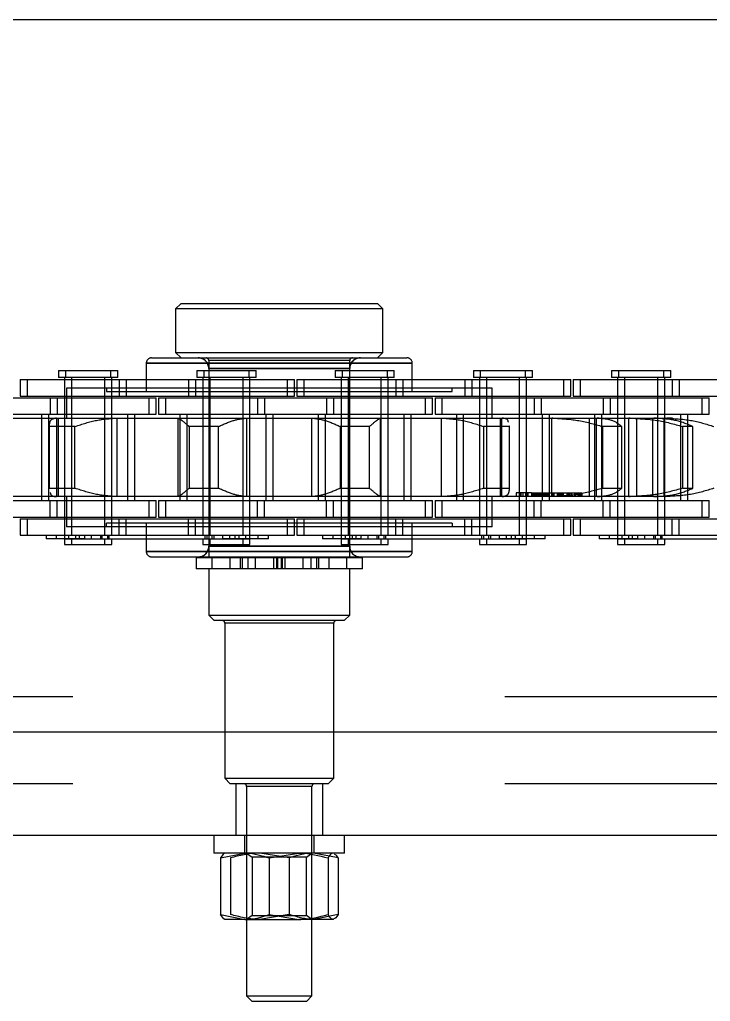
# Model space of a CAD drawing. Header units: metres. Extents: x 0 to 21025, y 0 to 14850.
# Drawn here: x 2632.6 to 2696, y 9031.4 to 9121.6 of the extents above; entities that cross this region are included whole.
import ezdxf

# ---------------------------------------------------------------- set-up
doc = ezdxf.new("R2010")
doc.units = ezdxf.units.M
doc.header["$LTSCALE"] = 25
doc.linetypes.add('HIDDEN2', pattern=[4.7625, 3.175, -1.5875])
doc.layers.add('SL4', color=4, linetype='Continuous')
doc.layers.add('ST1', color=7, linetype='HIDDEN2')

msp = doc.modelspace()

# ---------------------------------------------------------------- linework, layer by layer
at = {"layer": 'SL4'}
for p, q in [((2085.807, 9121.619), (2875.564, 9121.619)), ((2085.802, 9056.144), (2875.564, 9056.144)), ((2875.564, 9046.619), (1925.562, 9046.619)), ((2650.404, 9046.619), (2650.404, 9045.019)), ((2662.404, 9045.019), (2662.404, 9046.619)), ((2662.404, 9045.019), (2650.404, 9045.019)), ((2651.01, 9044.572), (2653.249, 9045.019)), ((2651.01, 9044.572), (2651.01, 9039.365)), ((2655.489, 9044.572), (2658.186, 9045.019)), ((2655.489, 9044.572), (2655.489, 9039.365)), ((2660.883, 9044.572), (2660.883, 9039.365)), ((2661.799, 9044.572), (2661.011, 9044.729)), ((2661.468, 9044.982), (2661.404, 9045.019)), ((2661.799, 9044.572), (2661.799, 9039.365)), ((2651.01, 9039.365), (2653.249, 9038.919)), ((2651.34, 9038.956), (2651.404, 9038.919)), ((2653.249, 9038.919), (2651.406, 9038.919)), ((2653.249, 9038.919), (2658.186, 9038.919)), ((2653.404, 9038.919), (2653.404, 9031.884)), ((2655.489, 9039.365), (2658.186, 9038.919)), ((2661.341, 9038.919), (2658.186, 9038.919)), ((2659.404, 9031.884), (2659.404, 9038.919)), ((2653.404, 9031.884), (2653.904, 9031.384)), ((2653.404, 9031.884), (2659.404, 9031.884)), ((2658.904, 9031.384), (2659.404, 9031.884)), ((2658.904, 9031.384), (2653.904, 9031.384))]:
    msp.add_line(p, q, dxfattribs=at)
for points, knots in [([(2651.467, 9045.019), (2651.426, 9045.012), (2651.271, 9044.987), (2651.12, 9044.747), (2651.01, 9044.572)], [0, 0, 0, 0, 0.268634, 1, 1, 1, 1]), ([(2653.249, 9045.019), (2653.302, 9045.018), (2654.059, 9045.012), (2654.8, 9044.784), (2655.489, 9044.572)], [0, 0, 0, 0, 0.070201, 1, 1, 1, 1]), ([(2658.186, 9045.019), (2658.25, 9045.018), (2659.161, 9045.012), (2660.053, 9044.784), (2660.883, 9044.572)], [0, 0, 0, 0, 0.070201, 1, 1, 1, 1]), ([(2661.341, 9045.019), (2661.299, 9045.012), (2661.144, 9044.987), (2660.994, 9044.747), (2660.883, 9044.572)], [0, 0, 0, 0, 0.268634, 1, 1, 1, 1]), ([(2661.799, 9044.572), (2661.76, 9044.641), (2661.652, 9044.836), (2661.54, 9044.889), (2661.467, 9044.924)], [0, 0, 0, 0, 0.3547323, 1, 1, 1, 1]), ([(2651.467, 9038.919), (2651.426, 9038.925), (2651.271, 9038.95), (2651.12, 9039.19), (2651.01, 9039.365)], [0, 0, 0, 0, 0.268634, 1, 1, 1, 1]), ([(2653.249, 9038.919), (2653.302, 9038.919), (2654.059, 9038.925), (2654.8, 9039.153), (2655.489, 9039.365)], [0, 0, 0, 0, 0.070201, 1, 1, 1, 1]), ([(2658.186, 9038.919), (2658.25, 9038.919), (2659.161, 9038.925), (2660.053, 9039.153), (2660.883, 9039.365)], [0, 0, 0, 0, 0.070201, 1, 1, 1, 1]), ([(2661.341, 9038.919), (2661.299, 9038.925), (2661.144, 9038.95), (2660.994, 9039.19), (2660.883, 9039.365)], [0, 0, 0, 0, 0.268634, 1, 1, 1, 1]), ([(2661.799, 9039.365), (2661.76, 9039.298), (2661.611, 9039.036), (2661.456, 9038.969), (2661.341, 9038.919)], [0, 0, 0, 0, 0.257551, 1, 1, 1, 1])]:
    msp.add_open_spline(points, degree=3, knots=knots, dxfattribs=at)
at = {"layer": 'ST1'}
for p, q in [((2647.379, 9095.529), (2646.879, 9095.029)), ((2665.929, 9095.029), (2646.879, 9095.029)), ((2646.879, 9095.029), (2646.879, 9091.029)), ((2647.379, 9095.529), (2665.429, 9095.529)), ((2665.929, 9095.029), (2665.429, 9095.529)), ((2665.929, 9091.029), (2665.929, 9095.029)), ((2644.678, 9090.529), (2668.131, 9090.529)), ((2646.879, 9091.029), (2665.929, 9091.029)), ((2646.879, 9091.029), (2647.379, 9090.529)), ((2662.879, 9090.279), (2649.929, 9090.279)), ((2649.929, 9090.279), (2649.929, 9072.239)), ((2662.879, 9072.239), (2662.879, 9090.279)), ((2665.429, 9090.529), (2665.929, 9091.029)), ((2636.132, 9089.384), (2640.929, 9089.384)), ((2636.132, 9089.384), (2636.132, 9088.725)), ((2636.771, 9089.384), (2636.771, 9088.725)), ((2640.929, 9089.384), (2641.568, 9089.384)), ((2640.929, 9088.725), (2640.929, 9089.384)), ((2641.568, 9088.725), (2641.568, 9089.384)), ((2644.189, 9090.04), (2668.619, 9090.04)), ((2644.189, 9090.04), (2644.189, 9087.44)), ((2668.619, 9090.04), (2644.189, 9090.04)), ((2648.832, 9089.384), (2653.629, 9089.384)), ((2648.832, 9089.384), (2648.832, 9088.725)), ((2649.471, 9089.384), (2649.471, 9088.725)), ((2649.929, 9089.551), (2649.929, 9073.216)), ((2662.855, 9089.551), (2649.954, 9089.551)), ((2649.954, 9073.216), (2649.954, 9089.551)), ((2649.954, 9089.551), (2662.855, 9089.551)), ((2653.629, 9089.384), (2654.268, 9089.384)), ((2653.629, 9088.725), (2653.629, 9089.384)), ((2654.268, 9088.725), (2654.268, 9089.384)), ((2661.532, 9089.384), (2666.329, 9089.384)), ((2661.532, 9089.384), (2661.532, 9088.725)), ((2662.171, 9089.384), (2662.171, 9088.725)), ((2662.855, 9089.551), (2662.855, 9073.216)), ((2662.879, 9073.216), (2662.879, 9089.551)), ((2666.329, 9089.384), (2666.968, 9089.384)), ((2666.329, 9088.725), (2666.329, 9089.384)), ((2666.968, 9088.725), (2666.968, 9089.384)), ((2668.619, 9087.44), (2668.619, 9090.04)), ((2674.232, 9089.384), (2679.029, 9089.384)), ((2674.232, 9089.384), (2674.232, 9088.725)), ((2674.871, 9089.384), (2674.871, 9088.725)), ((2679.029, 9089.384), (2679.668, 9089.384)), ((2679.029, 9088.725), (2679.029, 9089.384)), ((2679.668, 9088.725), (2679.668, 9089.384)), ((2686.932, 9089.384), (2691.729, 9089.384)), ((2686.932, 9089.384), (2686.932, 9088.725)), ((2687.571, 9089.384), (2687.571, 9088.725)), ((2691.729, 9089.384), (2692.368, 9089.384)), ((2691.729, 9088.725), (2691.729, 9089.384)), ((2692.368, 9088.725), (2692.368, 9089.384)), ((2632.61, 9088.541), (2641.705, 9088.541)), ((2632.61, 9088.541), (2632.61, 9087.021)), ((2633.249, 9088.541), (2633.249, 9087.021)), ((2640.929, 9088.725), (2636.132, 9088.725)), ((2636.685, 9088.725), (2636.685, 9074.227)), ((2636.685, 9088.541), (2636.685, 9087.021)), ((2637.324, 9088.725), (2637.324, 9074.227)), ((2637.324, 9088.541), (2637.324, 9087.021)), ((2640.375, 9074.227), (2640.375, 9088.725)), ((2640.375, 9087.021), (2640.375, 9088.541)), ((2641.568, 9088.725), (2640.929, 9088.725)), ((2641.014, 9074.227), (2641.014, 9088.725)), ((2641.014, 9087.021), (2641.014, 9088.541)), ((2641.705, 9088.541), (2641.705, 9087.021)), ((2641.705, 9088.541), (2648.055, 9088.541)), ((2642.344, 9088.541), (2642.344, 9087.021)), ((2648.055, 9088.541), (2648.055, 9087.021)), ((2648.055, 9088.541), (2657.15, 9088.541)), ((2648.694, 9088.541), (2648.694, 9087.021)), ((2653.629, 9088.725), (2648.832, 9088.725)), ((2649.385, 9088.725), (2649.385, 9074.227)), ((2649.385, 9088.541), (2649.385, 9087.021)), ((2650.024, 9088.725), (2650.024, 9074.227)), ((2650.024, 9088.541), (2650.024, 9087.021)), ((2653.075, 9074.227), (2653.075, 9088.725)), ((2653.075, 9087.021), (2653.075, 9088.541)), ((2654.268, 9088.725), (2653.629, 9088.725)), ((2653.714, 9074.227), (2653.714, 9088.725)), ((2653.714, 9087.021), (2653.714, 9088.541)), ((2657.15, 9088.541), (2657.789, 9088.541)), ((2657.15, 9087.021), (2657.15, 9088.541)), ((2657.789, 9087.021), (2657.789, 9088.541)), ((2658.01, 9088.541), (2667.105, 9088.541)), ((2658.01, 9088.541), (2658.01, 9087.021)), ((2658.649, 9088.541), (2658.649, 9087.021)), ((2666.329, 9088.725), (2661.532, 9088.725)), ((2662.085, 9088.725), (2662.085, 9074.227)), ((2662.085, 9088.541), (2662.085, 9087.021)), ((2662.724, 9088.725), (2662.724, 9074.227)), ((2662.724, 9088.541), (2662.724, 9087.021)), ((2665.775, 9074.227), (2665.775, 9088.725)), ((2665.775, 9087.021), (2665.775, 9088.541)), ((2666.968, 9088.725), (2666.329, 9088.725)), ((2666.414, 9074.227), (2666.414, 9088.725)), ((2666.414, 9087.021), (2666.414, 9088.541)), ((2667.105, 9088.541), (2667.105, 9087.021)), ((2667.105, 9088.541), (2673.455, 9088.541)), ((2667.744, 9088.541), (2667.744, 9087.021)), ((2673.455, 9088.541), (2673.455, 9087.021)), ((2673.455, 9088.541), (2682.55, 9088.541)), ((2674.094, 9088.541), (2674.094, 9087.021)), ((2679.029, 9088.725), (2674.232, 9088.725)), ((2674.785, 9088.725), (2674.785, 9074.227)), ((2674.785, 9088.541), (2674.785, 9087.021)), ((2675.424, 9088.725), (2675.424, 9074.227)), ((2675.424, 9088.541), (2675.424, 9087.021)), ((2678.475, 9074.227), (2678.475, 9088.725)), ((2678.475, 9087.021), (2678.475, 9088.541)), ((2679.668, 9088.725), (2679.029, 9088.725)), ((2679.114, 9074.227), (2679.114, 9088.725)), ((2679.114, 9087.021), (2679.114, 9088.541)), ((2682.55, 9088.541), (2683.189, 9088.541)), ((2682.55, 9087.021), (2682.55, 9088.541)), ((2683.189, 9087.021), (2683.189, 9088.541)), ((2683.41, 9088.541), (2692.505, 9088.541)), ((2683.41, 9088.541), (2683.41, 9087.021)), ((2684.049, 9088.541), (2684.049, 9087.021)), ((2691.729, 9088.725), (2686.932, 9088.725)), ((2687.485, 9088.725), (2687.485, 9074.227)), ((2687.485, 9088.541), (2687.485, 9087.021)), ((2688.124, 9088.725), (2688.124, 9074.227)), ((2688.124, 9088.541), (2688.124, 9087.021)), ((2691.175, 9074.227), (2691.175, 9088.725)), ((2691.175, 9087.021), (2691.175, 9088.541)), ((2692.368, 9088.725), (2691.729, 9088.725)), ((2691.814, 9074.227), (2691.814, 9088.725)), ((2691.814, 9087.021), (2691.814, 9088.541)), ((2692.505, 9088.541), (2692.505, 9087.021)), ((2692.505, 9088.541), (2698.855, 9088.541)), ((2693.144, 9088.541), (2693.144, 9087.021)), ((2675.948, 9087.759), (2636.86, 9087.759)), ((2636.86, 9087.759), (2636.86, 9084.989)), ((2640.525, 9087.759), (2640.525, 9087.44)), ((2672.284, 9087.44), (2672.284, 9087.759)), ((2675.948, 9084.989), (2675.948, 9087.759)), ((2629.005, 9086.869), (2635.355, 9086.869)), ((2632.61, 9087.021), (2641.705, 9087.021)), ((2635.355, 9086.869), (2635.355, 9085.349)), ((2635.355, 9086.869), (2644.45, 9086.869)), ((2635.994, 9086.869), (2635.994, 9085.349)), ((2636.685, 9086.869), (2636.685, 9085.349)), ((2637.324, 9086.869), (2637.324, 9085.349)), ((2640.375, 9085.349), (2640.375, 9086.869)), ((2640.525, 9087.44), (2672.284, 9087.44)), ((2641.014, 9085.349), (2641.014, 9086.869)), ((2641.705, 9087.021), (2648.055, 9087.021)), ((2644.45, 9086.869), (2645.089, 9086.869)), ((2644.45, 9085.349), (2644.45, 9086.869)), ((2645.089, 9085.349), (2645.089, 9086.869)), ((2645.31, 9086.869), (2654.405, 9086.869)), ((2645.31, 9086.869), (2645.31, 9085.349)), ((2645.949, 9086.869), (2645.949, 9085.349)), ((2648.055, 9087.021), (2657.15, 9087.021)), ((2649.385, 9086.869), (2649.385, 9085.349)), ((2650.024, 9086.869), (2650.024, 9085.349)), ((2653.075, 9085.349), (2653.075, 9086.869)), ((2653.714, 9085.349), (2653.714, 9086.869)), ((2654.405, 9086.869), (2654.405, 9085.349)), ((2654.405, 9086.869), (2660.755, 9086.869)), ((2655.044, 9086.869), (2655.044, 9085.349)), ((2657.15, 9087.021), (2657.789, 9087.021)), ((2658.01, 9087.021), (2667.105, 9087.021)), ((2660.755, 9086.869), (2660.755, 9085.349)), ((2660.755, 9086.869), (2669.85, 9086.869)), ((2661.394, 9086.869), (2661.394, 9085.349)), ((2662.085, 9086.869), (2662.085, 9085.349)), ((2662.724, 9086.869), (2662.724, 9085.349)), ((2665.775, 9085.349), (2665.775, 9086.869)), ((2666.414, 9085.349), (2666.414, 9086.869)), ((2667.105, 9087.021), (2673.455, 9087.021)), ((2669.85, 9086.869), (2670.489, 9086.869)), ((2669.85, 9085.349), (2669.85, 9086.869)), ((2670.489, 9085.349), (2670.489, 9086.869)), ((2670.71, 9086.869), (2679.805, 9086.869)), ((2670.71, 9086.869), (2670.71, 9085.349)), ((2671.349, 9086.869), (2671.349, 9085.349)), ((2673.455, 9087.021), (2682.55, 9087.021)), ((2674.785, 9086.869), (2674.785, 9085.349)), ((2675.424, 9086.869), (2675.424, 9085.349)), ((2678.475, 9085.349), (2678.475, 9086.869)), ((2679.114, 9085.349), (2679.114, 9086.869)), ((2679.805, 9086.869), (2679.805, 9085.349)), ((2679.805, 9086.869), (2686.155, 9086.869)), ((2680.444, 9086.869), (2680.444, 9085.349)), ((2682.55, 9087.021), (2683.189, 9087.021)), ((2683.41, 9087.021), (2692.505, 9087.021)), ((2686.155, 9086.869), (2686.155, 9085.349)), ((2686.155, 9086.869), (2695.25, 9086.869)), ((2686.794, 9086.869), (2686.794, 9085.349)), ((2687.485, 9086.869), (2687.485, 9085.349)), ((2688.124, 9086.869), (2688.124, 9085.349)), ((2691.175, 9085.349), (2691.175, 9086.869)), ((2691.814, 9085.349), (2691.814, 9086.869)), ((2692.505, 9087.021), (2698.855, 9087.021)), ((2695.25, 9086.869), (2695.889, 9086.869)), ((2695.25, 9085.349), (2695.25, 9086.869)), ((2695.889, 9085.349), (2695.889, 9086.869)), ((2629.005, 9085.349), (2635.355, 9085.349)), ((2631.385, 9084.989), (2635.93, 9084.989)), ((2634.57, 9085.349), (2634.57, 9077.419)), ((2635.209, 9085.349), (2635.209, 9077.419)), ((2635.355, 9085.349), (2644.45, 9085.349)), ((2635.93, 9084.989), (2641.412, 9084.989)), ((2635.968, 9077.779), (2635.968, 9084.989)), ((2636.118, 9077.779), (2636.118, 9084.989)), ((2636.685, 9085.349), (2636.685, 9077.419)), ((2637.324, 9085.349), (2637.324, 9077.419)), ((2640.375, 9077.419), (2640.375, 9085.349)), ((2641.014, 9077.419), (2641.014, 9085.349)), ((2641.412, 9084.989), (2641.5, 9084.989)), ((2641.5, 9077.779), (2641.5, 9084.989)), ((2641.5, 9084.989), (2647.122, 9084.989)), ((2642.49, 9077.419), (2642.49, 9085.349)), ((2643.129, 9077.419), (2643.129, 9085.349)), ((2644.45, 9085.349), (2645.089, 9085.349)), ((2645.31, 9085.349), (2654.405, 9085.349)), ((2647.122, 9077.779), (2647.122, 9084.989)), ((2647.122, 9084.989), (2647.129, 9084.989)), ((2647.129, 9084.989), (2653.362, 9084.989)), ((2647.27, 9085.349), (2647.27, 9077.419)), ((2647.909, 9085.349), (2647.909, 9077.419)), ((2649.385, 9085.349), (2649.385, 9077.419)), ((2650.024, 9085.349), (2650.024, 9077.419)), ((2653.075, 9077.419), (2653.075, 9085.349)), ((2653.362, 9084.989), (2653.412, 9084.989)), ((2653.412, 9077.779), (2653.412, 9084.989)), ((2653.412, 9084.989), (2659.396, 9084.989)), ((2653.714, 9077.419), (2653.714, 9085.349)), ((2654.405, 9085.349), (2660.755, 9085.349)), ((2655.19, 9077.419), (2655.19, 9085.349)), ((2655.829, 9077.419), (2655.829, 9085.349)), ((2659.396, 9077.779), (2659.396, 9084.989)), ((2659.396, 9084.989), (2659.446, 9084.989)), ((2659.446, 9084.989), (2665.68, 9084.989)), ((2659.97, 9085.349), (2659.97, 9077.419)), ((2660.609, 9085.349), (2660.609, 9077.419)), ((2660.755, 9085.349), (2669.85, 9085.349)), ((2662.085, 9085.349), (2662.085, 9077.419)), ((2662.724, 9085.349), (2662.724, 9077.419)), ((2665.68, 9084.989), (2665.686, 9084.989)), ((2665.686, 9077.779), (2665.686, 9084.989)), ((2665.686, 9084.989), (2671.309, 9084.989)), ((2665.775, 9077.419), (2665.775, 9085.349)), ((2666.414, 9077.419), (2666.414, 9085.349)), ((2667.89, 9077.419), (2667.89, 9085.349)), ((2668.529, 9077.419), (2668.529, 9085.349)), ((2669.85, 9085.349), (2670.489, 9085.349)), ((2670.71, 9085.349), (2679.805, 9085.349)), ((2671.309, 9077.779), (2671.309, 9084.989)), ((2671.309, 9084.989), (2671.397, 9084.989)), ((2671.397, 9084.989), (2676.878, 9084.989)), ((2672.67, 9085.349), (2672.67, 9077.419)), ((2673.309, 9085.349), (2673.309, 9077.419)), ((2674.785, 9085.349), (2674.785, 9077.419)), ((2675.424, 9085.349), (2675.424, 9077.419)), ((2676.69, 9084.989), (2676.69, 9077.779)), ((2676.84, 9077.779), (2676.84, 9084.989)), ((2676.878, 9084.989), (2681.424, 9084.989)), ((2678.475, 9077.419), (2678.475, 9085.349)), ((2679.114, 9077.419), (2679.114, 9085.349)), ((2679.805, 9085.349), (2686.155, 9085.349)), ((2680.59, 9077.419), (2680.59, 9085.349)), ((2681.229, 9077.419), (2681.229, 9085.349)), ((2681.424, 9077.779), (2681.424, 9084.989)), ((2681.424, 9084.989), (2681.539, 9084.989)), ((2681.539, 9084.989), (2681.424, 9084.989)), ((2681.539, 9084.989), (2685.607, 9084.989)), ((2684.86, 9084.989), (2684.86, 9077.779)), ((2685.37, 9085.349), (2685.37, 9077.419)), ((2685.529, 9077.779), (2685.529, 9084.989)), ((2685.607, 9084.989), (2688.521, 9084.989)), ((2686.009, 9085.349), (2686.009, 9077.419)), ((2686.155, 9085.349), (2695.25, 9085.349)), ((2687.485, 9085.349), (2687.485, 9077.419)), ((2688.124, 9085.349), (2688.124, 9077.419)), ((2688.521, 9077.779), (2688.521, 9084.989)), ((2688.521, 9084.989), (2688.649, 9084.989)), ((2688.649, 9084.989), (2688.521, 9084.989)), ((2688.649, 9084.989), (2690.814, 9084.989)), ((2689.207, 9084.989), (2689.207, 9077.779)), ((2690.705, 9077.779), (2690.705, 9084.989)), ((2690.814, 9084.989), (2691.744, 9084.989)), ((2691.175, 9077.419), (2691.175, 9085.349)), ((2691.744, 9077.779), (2691.744, 9084.989)), ((2691.744, 9084.989), (2691.871, 9084.989)), ((2691.871, 9084.989), (2691.744, 9084.989)), ((2691.814, 9077.419), (2691.814, 9085.349)), ((2691.871, 9084.989), (2692.012, 9084.989)), ((2692.508, 9084.979), (2692.012, 9084.989)), ((2693.29, 9077.419), (2693.29, 9085.349)), ((2693.929, 9077.419), (2693.929, 9085.349)), ((2695.25, 9085.349), (2695.889, 9085.349)), ((2635.256, 9084.284), (2635.256, 9078.483)), ((2637.634, 9084.227), (2635.258, 9084.227)), ((2635.258, 9084.227), (2635.258, 9078.541)), ((2637.634, 9078.541), (2637.634, 9084.227)), ((2650.823, 9084.227), (2648.122, 9084.227)), ((2648.122, 9084.227), (2648.122, 9078.541)), ((2650.823, 9078.541), (2650.823, 9084.227)), ((2661.985, 9084.227), (2661.985, 9078.541)), ((2664.686, 9084.227), (2661.985, 9084.227)), ((2664.686, 9078.541), (2664.686, 9084.227)), ((2675.175, 9084.227), (2675.175, 9078.541)), ((2677.55, 9084.227), (2675.175, 9084.227)), ((2677.55, 9084.227), (2677.535, 9084.284)), ((2677.55, 9078.541), (2677.55, 9084.227)), ((2677.552, 9078.483), (2677.552, 9084.284)), ((2686.1, 9084.227), (2686.1, 9078.541)), ((2687.864, 9084.227), (2686.1, 9084.227)), ((2687.864, 9078.541), (2687.864, 9084.227)), ((2693.444, 9084.227), (2693.444, 9078.541)), ((2694.382, 9084.227), (2693.444, 9084.227)), ((2694.382, 9078.541), (2694.382, 9084.227)), ((2635.93, 9077.779), (2631.385, 9077.779)), ((2635.258, 9078.541), (2637.634, 9078.541)), ((2635.258, 9078.541), (2635.273, 9078.483)), ((2641.412, 9077.779), (2635.93, 9077.779)), ((2636.86, 9077.779), (2636.86, 9075.009)), ((2641.5, 9077.779), (2641.412, 9077.779)), ((2647.122, 9077.779), (2641.5, 9077.779)), ((2647.129, 9077.779), (2647.122, 9077.779)), ((2653.362, 9077.779), (2647.129, 9077.779)), ((2648.122, 9078.541), (2650.823, 9078.541)), ((2653.412, 9077.779), (2653.362, 9077.779)), ((2659.396, 9077.779), (2653.412, 9077.779)), ((2659.446, 9077.779), (2659.396, 9077.779)), ((2665.68, 9077.779), (2659.446, 9077.779)), ((2661.985, 9078.541), (2664.686, 9078.541)), ((2665.686, 9077.779), (2665.68, 9077.779)), ((2671.309, 9077.779), (2665.686, 9077.779)), ((2671.397, 9077.779), (2671.309, 9077.779)), ((2676.878, 9077.779), (2671.397, 9077.779)), ((2675.175, 9078.541), (2677.55, 9078.541)), ((2675.948, 9075.009), (2675.948, 9077.779)), ((2681.424, 9077.779), (2676.878, 9077.779)), ((2679.005, 9078.113), (2678.165, 9078.113)), ((2678.165, 9078.113), (2678.165, 9077.779)), ((2678.5, 9078.113), (2678.5, 9077.779)), ((2678.603, 9078.113), (2678.603, 9077.779)), ((2678.773, 9078.113), (2678.773, 9077.779)), ((2679.157, 9078.113), (2679.005, 9078.113)), ((2679.005, 9078.113), (2679.005, 9077.779)), ((2679.108, 9078.113), (2679.108, 9077.779)), ((2679.572, 9078.113), (2679.157, 9078.113)), ((2679.157, 9078.113), (2679.157, 9077.779)), ((2679.249, 9078.113), (2679.249, 9077.779)), ((2679.572, 9078.113), (2682.001, 9078.113)), ((2679.572, 9078.113), (2679.572, 9077.779)), ((2679.631, 9078.113), (2679.631, 9077.779)), ((2679.632, 9078.113), (2679.632, 9077.779)), ((2679.682, 9078.113), (2679.682, 9077.779)), ((2679.695, 9078.113), (2679.695, 9077.779)), ((2679.696, 9078.113), (2679.696, 9077.779)), ((2679.754, 9078.113), (2679.754, 9077.779)), ((2679.83, 9078.113), (2679.83, 9077.779)), ((2679.839, 9078.113), (2679.839, 9077.779)), ((2679.869, 9078.113), (2679.869, 9077.779)), ((2679.944, 9078.113), (2679.944, 9077.779)), ((2679.946, 9078.113), (2679.946, 9077.779)), ((2679.954, 9078.113), (2679.954, 9077.779)), ((2679.967, 9078.113), (2679.967, 9077.779)), ((2680.06, 9078.113), (2680.06, 9077.779)), ((2680.08, 9078.113), (2680.08, 9077.779)), ((2680.088, 9078.113), (2680.088, 9077.779)), ((2680.157, 9078.113), (2680.157, 9077.779)), ((2680.25, 9078.113), (2680.25, 9077.779)), ((2680.334, 9078.113), (2680.334, 9077.779)), ((2680.413, 9078.113), (2680.413, 9077.779)), ((2680.462, 9078.113), (2680.462, 9077.779)), ((2680.565, 9078.113), (2680.565, 9077.779)), ((2680.598, 9078.113), (2680.598, 9077.779)), ((2680.6, 9078.113), (2680.6, 9077.779)), ((2680.633, 9078.113), (2680.633, 9077.779)), ((2680.672, 9078.113), (2680.672, 9077.779)), ((2680.707, 9078.113), (2680.707, 9077.779)), ((2680.71, 9078.113), (2680.71, 9077.779)), ((2680.735, 9078.113), (2680.735, 9077.779)), ((2680.739, 9078.113), (2680.739, 9077.779)), ((2680.827, 9078.113), (2680.827, 9077.779)), ((2680.841, 9078.113), (2680.841, 9077.779)), ((2680.857, 9078.113), (2680.857, 9077.779)), ((2680.876, 9078.113), (2680.876, 9077.779)), ((2680.884, 9078.113), (2680.884, 9077.779)), ((2681.018, 9078.113), (2681.018, 9077.779)), ((2681.177, 9077.779), (2681.177, 9078.113)), ((2681.539, 9077.779), (2681.424, 9077.779)), ((2681.512, 9077.779), (2681.512, 9078.113)), ((2685.607, 9077.779), (2681.539, 9077.779)), ((2681.56, 9078.113), (2681.56, 9077.779)), ((2681.622, 9078.113), (2681.622, 9077.779)), ((2681.921, 9078.113), (2681.921, 9077.779)), ((2681.962, 9078.113), (2681.962, 9077.779)), ((2681.983, 9078.113), (2681.983, 9077.779)), ((2682.001, 9078.113), (2682.392, 9078.113)), ((2682.001, 9078.113), (2682.001, 9077.779)), ((2682.111, 9078.113), (2682.111, 9077.779)), ((2682.157, 9078.113), (2682.157, 9077.779)), ((2682.237, 9078.113), (2682.237, 9077.779)), ((2682.291, 9078.113), (2682.291, 9077.779)), ((2682.346, 9078.113), (2682.346, 9077.779)), ((2682.363, 9078.113), (2682.363, 9077.779)), ((2682.384, 9078.113), (2682.384, 9077.779)), ((2682.392, 9078.113), (2683.239, 9078.113)), ((2682.392, 9078.113), (2682.392, 9077.779)), ((2682.464, 9078.113), (2682.464, 9077.779)), ((2682.487, 9078.113), (2682.487, 9077.779)), ((2682.822, 9078.113), (2682.822, 9077.779)), ((2682.849, 9078.113), (2682.849, 9077.779)), ((2682.895, 9078.113), (2682.895, 9077.779)), ((2682.933, 9078.113), (2682.933, 9077.779)), ((2682.981, 9078.113), (2682.981, 9077.779)), ((2683.102, 9078.113), (2683.102, 9077.779)), ((2683.239, 9078.113), (2683.239, 9077.779)), ((2683.239, 9078.113), (2683.521, 9078.113)), ((2683.521, 9078.113), (2683.521, 9077.779)), ((2683.521, 9078.113), (2683.605, 9078.113)), ((2683.605, 9078.113), (2683.605, 9077.779)), ((2683.605, 9078.113), (2683.93, 9078.113)), ((2683.84, 9078.113), (2683.84, 9077.779)), ((2683.93, 9078.113), (2683.966, 9078.113)), ((2683.93, 9078.113), (2683.93, 9077.779)), ((2683.966, 9078.113), (2683.966, 9077.779)), ((2683.966, 9078.113), (2684.173, 9078.113)), ((2684.008, 9078.113), (2684.008, 9077.779)), ((2684.046, 9078.113), (2684.046, 9077.779)), ((2684.163, 9078.113), (2684.163, 9077.779)), ((2684.173, 9078.113), (2684.173, 9077.779)), ((2684.173, 9078.113), (2684.208, 9078.113)), ((2684.194, 9078.113), (2684.194, 9077.779)), ((2684.208, 9078.113), (2684.208, 9077.779)), ((2688.521, 9077.779), (2685.607, 9077.779)), ((2686.1, 9078.541), (2687.864, 9078.541)), ((2688.649, 9077.779), (2688.521, 9077.779)), ((2688.521, 9077.779), (2688.649, 9077.779)), ((2690.814, 9077.779), (2688.649, 9077.779)), ((2691.744, 9077.779), (2690.814, 9077.779)), ((2691.871, 9077.779), (2691.744, 9077.779)), ((2691.744, 9077.779), (2691.871, 9077.779)), ((2692.012, 9077.779), (2691.871, 9077.779)), ((2693.444, 9078.541), (2694.382, 9078.541)), ((2629.005, 9077.419), (2635.355, 9077.419)), ((2635.355, 9075.899), (2635.355, 9077.419)), ((2635.355, 9077.419), (2644.45, 9077.419)), ((2635.994, 9075.899), (2635.994, 9077.419)), ((2636.685, 9077.419), (2636.685, 9075.899)), ((2637.324, 9077.419), (2637.324, 9075.899)), ((2640.375, 9075.899), (2640.375, 9077.419)), ((2641.014, 9075.899), (2641.014, 9077.419)), ((2644.45, 9077.419), (2645.089, 9077.419)), ((2644.45, 9075.899), (2644.45, 9077.419)), ((2645.089, 9075.899), (2645.089, 9077.419)), ((2645.31, 9077.419), (2654.405, 9077.419)), ((2645.31, 9077.419), (2645.31, 9075.899)), ((2645.949, 9077.419), (2645.949, 9075.899)), ((2649.385, 9077.419), (2649.385, 9075.899)), ((2650.024, 9077.419), (2650.024, 9075.899)), ((2653.075, 9075.899), (2653.075, 9077.419)), ((2653.714, 9075.899), (2653.714, 9077.419)), ((2654.405, 9075.899), (2654.405, 9077.419)), ((2654.405, 9077.419), (2660.755, 9077.419)), ((2655.044, 9075.899), (2655.044, 9077.419)), ((2660.755, 9075.899), (2660.755, 9077.419)), ((2660.755, 9077.419), (2669.85, 9077.419)), ((2661.394, 9075.899), (2661.394, 9077.419)), ((2662.085, 9077.419), (2662.085, 9075.899)), ((2662.724, 9077.419), (2662.724, 9075.899)), ((2665.775, 9075.899), (2665.775, 9077.419)), ((2666.414, 9075.899), (2666.414, 9077.419)), ((2669.85, 9077.419), (2670.489, 9077.419)), ((2669.85, 9075.899), (2669.85, 9077.419)), ((2670.489, 9075.899), (2670.489, 9077.419)), ((2670.71, 9077.419), (2679.805, 9077.419)), ((2670.71, 9077.419), (2670.71, 9075.899)), ((2671.349, 9077.419), (2671.349, 9075.899)), ((2674.785, 9077.419), (2674.785, 9075.899)), ((2675.424, 9077.419), (2675.424, 9075.899)), ((2678.475, 9075.899), (2678.475, 9077.419)), ((2679.114, 9075.899), (2679.114, 9077.419)), ((2679.805, 9075.899), (2679.805, 9077.419)), ((2679.805, 9077.419), (2686.155, 9077.419)), ((2680.444, 9075.899), (2680.444, 9077.419)), ((2686.155, 9075.899), (2686.155, 9077.419)), ((2686.155, 9077.419), (2695.25, 9077.419)), ((2686.794, 9075.899), (2686.794, 9077.419)), ((2687.485, 9077.419), (2687.485, 9075.899)), ((2688.124, 9077.419), (2688.124, 9075.899)), ((2691.175, 9075.899), (2691.175, 9077.419)), ((2691.814, 9075.899), (2691.814, 9077.419)), ((2695.25, 9077.419), (2695.889, 9077.419)), ((2695.25, 9075.899), (2695.25, 9077.419)), ((2695.889, 9075.899), (2695.889, 9077.419)), ((2629.005, 9075.899), (2635.355, 9075.899)), ((2635.355, 9075.899), (2644.45, 9075.899)), ((2644.45, 9075.899), (2645.089, 9075.899)), ((2645.31, 9075.899), (2654.405, 9075.899)), ((2654.405, 9075.899), (2660.755, 9075.899)), ((2660.755, 9075.899), (2669.85, 9075.899)), ((2669.85, 9075.899), (2670.489, 9075.899)), ((2670.71, 9075.899), (2679.805, 9075.899)), ((2679.805, 9075.899), (2686.155, 9075.899)), ((2686.155, 9075.899), (2695.25, 9075.899)), ((2695.25, 9075.899), (2695.889, 9075.899)), ((2632.61, 9075.747), (2641.705, 9075.747)), ((2632.61, 9075.747), (2632.61, 9074.227)), ((2633.249, 9075.747), (2633.249, 9074.227)), ((2636.685, 9075.747), (2636.685, 9073.894)), ((2675.948, 9075.009), (2636.86, 9075.009)), ((2637.324, 9075.747), (2637.324, 9074.227)), ((2640.375, 9074.227), (2640.375, 9075.747)), ((2672.284, 9075.327), (2640.525, 9075.327)), ((2640.525, 9075.009), (2640.525, 9075.327)), ((2641.014, 9074.227), (2641.014, 9075.747)), ((2641.705, 9074.227), (2641.705, 9075.747)), ((2641.705, 9075.747), (2648.055, 9075.747)), ((2642.344, 9074.227), (2642.344, 9075.747)), ((2644.189, 9075.327), (2644.189, 9072.727)), ((2648.055, 9074.227), (2648.055, 9075.747)), ((2648.055, 9075.747), (2657.15, 9075.747)), ((2648.694, 9074.227), (2648.694, 9075.747)), ((2649.385, 9075.747), (2649.385, 9074.227)), ((2650.024, 9075.747), (2650.024, 9074.227)), ((2653.075, 9074.227), (2653.075, 9075.747)), ((2653.714, 9073.894), (2653.714, 9075.747)), ((2657.15, 9075.747), (2657.789, 9075.747)), ((2657.15, 9074.227), (2657.15, 9075.747)), ((2657.789, 9074.227), (2657.789, 9075.747)), ((2658.01, 9075.747), (2667.105, 9075.747)), ((2658.01, 9075.747), (2658.01, 9074.227)), ((2658.649, 9075.747), (2658.649, 9074.227)), ((2662.085, 9075.747), (2662.085, 9073.894)), ((2662.724, 9075.747), (2662.724, 9074.227)), ((2665.775, 9074.227), (2665.775, 9075.747)), ((2666.414, 9074.227), (2666.414, 9075.747)), ((2667.105, 9074.227), (2667.105, 9075.747)), ((2667.105, 9075.747), (2673.455, 9075.747)), ((2667.744, 9074.227), (2667.744, 9075.747)), ((2668.619, 9072.727), (2668.619, 9075.327)), ((2672.284, 9075.327), (2672.284, 9075.009)), ((2673.455, 9074.227), (2673.455, 9075.747)), ((2673.455, 9075.747), (2682.55, 9075.747)), ((2674.094, 9074.227), (2674.094, 9075.747)), ((2674.785, 9075.747), (2674.785, 9074.227)), ((2675.424, 9075.747), (2675.424, 9074.227)), ((2678.475, 9074.227), (2678.475, 9075.747)), ((2679.114, 9073.894), (2679.114, 9075.747)), ((2682.55, 9075.747), (2683.189, 9075.747)), ((2682.55, 9074.227), (2682.55, 9075.747)), ((2683.189, 9074.227), (2683.189, 9075.747)), ((2683.41, 9075.747), (2692.505, 9075.747)), ((2683.41, 9075.747), (2683.41, 9074.227)), ((2684.049, 9075.747), (2684.049, 9074.227)), ((2687.485, 9075.747), (2687.485, 9073.894)), ((2688.124, 9075.747), (2688.124, 9074.227)), ((2691.175, 9074.227), (2691.175, 9075.747)), ((2691.814, 9074.227), (2691.814, 9075.747)), ((2692.505, 9074.227), (2692.505, 9075.747)), ((2692.505, 9075.747), (2698.855, 9075.747)), ((2693.144, 9074.227), (2693.144, 9075.747)), ((2632.61, 9074.227), (2641.705, 9074.227)), ((2634.978, 9074.227), (2634.978, 9073.894)), ((2635.939, 9073.894), (2635.939, 9074.227)), ((2637.054, 9074.227), (2637.054, 9073.858)), ((2637.693, 9074.227), (2637.693, 9073.858)), ((2638.062, 9073.894), (2638.062, 9074.227)), ((2638.53, 9073.894), (2638.53, 9074.227)), ((2639.169, 9073.894), (2639.169, 9074.227)), ((2640.006, 9073.858), (2640.006, 9074.227)), ((2640.149, 9073.894), (2640.149, 9074.227)), ((2640.645, 9073.858), (2640.645, 9074.227)), ((2640.788, 9073.894), (2640.788, 9074.227)), ((2641.705, 9074.227), (2648.055, 9074.227)), ((2648.055, 9074.227), (2657.15, 9074.227)), ((2649.611, 9073.894), (2649.611, 9074.227)), ((2649.754, 9074.227), (2649.754, 9073.858)), ((2650.25, 9073.894), (2650.25, 9074.227)), ((2650.393, 9074.227), (2650.393, 9073.858)), ((2651.23, 9073.894), (2651.23, 9074.227)), ((2651.869, 9073.894), (2651.869, 9074.227)), ((2652.337, 9073.894), (2652.337, 9074.227)), ((2652.706, 9073.858), (2652.706, 9074.227)), ((2653.345, 9073.858), (2653.345, 9074.227)), ((2654.461, 9073.894), (2654.461, 9074.227)), ((2655.421, 9073.894), (2655.421, 9074.227)), ((2657.15, 9074.227), (2657.789, 9074.227)), ((2658.01, 9074.227), (2667.105, 9074.227)), ((2660.378, 9074.227), (2660.378, 9073.894)), ((2661.339, 9073.894), (2661.339, 9074.227)), ((2662.454, 9074.227), (2662.454, 9073.858)), ((2663.093, 9074.227), (2663.093, 9073.858)), ((2663.462, 9073.894), (2663.462, 9074.227)), ((2663.93, 9073.894), (2663.93, 9074.227)), ((2664.569, 9073.894), (2664.569, 9074.227)), ((2665.406, 9073.858), (2665.406, 9074.227)), ((2665.549, 9073.894), (2665.549, 9074.227)), ((2666.045, 9073.858), (2666.045, 9074.227)), ((2666.188, 9073.894), (2666.188, 9074.227)), ((2667.105, 9074.227), (2673.455, 9074.227)), ((2673.455, 9074.227), (2682.55, 9074.227)), ((2675.011, 9073.894), (2675.011, 9074.227)), ((2675.154, 9074.227), (2675.154, 9073.858)), ((2675.65, 9073.894), (2675.65, 9074.227)), ((2675.793, 9074.227), (2675.793, 9073.858)), ((2676.63, 9073.894), (2676.63, 9074.227)), ((2677.269, 9073.894), (2677.269, 9074.227)), ((2677.737, 9073.894), (2677.737, 9074.227)), ((2678.106, 9073.858), (2678.106, 9074.227)), ((2678.745, 9073.858), (2678.745, 9074.227)), ((2679.861, 9073.894), (2679.861, 9074.227)), ((2680.821, 9073.894), (2680.821, 9074.227)), ((2682.55, 9074.227), (2683.189, 9074.227)), ((2683.41, 9074.227), (2692.505, 9074.227)), ((2685.778, 9074.227), (2685.778, 9073.894)), ((2686.739, 9073.894), (2686.739, 9074.227)), ((2687.854, 9074.227), (2687.854, 9073.858)), ((2688.493, 9074.227), (2688.493, 9073.858)), ((2688.862, 9073.894), (2688.862, 9074.227)), ((2689.33, 9073.894), (2689.33, 9074.227)), ((2689.969, 9073.894), (2689.969, 9074.227)), ((2690.806, 9073.858), (2690.806, 9074.227)), ((2690.949, 9073.894), (2690.949, 9074.227)), ((2691.445, 9073.858), (2691.445, 9074.227)), ((2691.588, 9073.894), (2691.588, 9074.227)), ((2692.505, 9074.227), (2698.855, 9074.227)), ((2638.53, 9073.894), (2634.978, 9073.894)), ((2640.375, 9073.858), (2636.685, 9073.858)), ((2636.685, 9073.858), (2636.685, 9073.384)), ((2636.685, 9073.384), (2640.375, 9073.384)), ((2637.324, 9073.858), (2637.324, 9073.384)), ((2638.53, 9073.894), (2651.23, 9073.894)), ((2641.014, 9073.858), (2640.375, 9073.858)), ((2640.375, 9073.384), (2640.375, 9073.858)), ((2640.375, 9073.384), (2641.014, 9073.384)), ((2641.014, 9073.384), (2641.014, 9073.858)), ((2653.075, 9073.858), (2649.385, 9073.858)), ((2649.385, 9073.858), (2649.385, 9073.384)), ((2649.385, 9073.384), (2653.075, 9073.384)), ((2662.855, 9073.216), (2649.954, 9073.216)), ((2649.954, 9073.216), (2662.855, 9073.216)), ((2650.024, 9073.858), (2650.024, 9073.384)), ((2654.461, 9073.894), (2651.23, 9073.894)), ((2653.714, 9073.858), (2653.075, 9073.858)), ((2653.075, 9073.384), (2653.075, 9073.858)), ((2653.075, 9073.384), (2653.714, 9073.384)), ((2653.714, 9073.384), (2653.714, 9073.858)), ((2655.421, 9073.894), (2654.461, 9073.894)), ((2663.93, 9073.894), (2660.378, 9073.894)), ((2665.775, 9073.858), (2662.085, 9073.858)), ((2662.085, 9073.858), (2662.085, 9073.384)), ((2662.085, 9073.384), (2665.775, 9073.384)), ((2662.724, 9073.858), (2662.724, 9073.384)), ((2663.93, 9073.894), (2676.63, 9073.894)), ((2666.414, 9073.858), (2665.775, 9073.858)), ((2665.775, 9073.384), (2665.775, 9073.858)), ((2665.775, 9073.384), (2666.414, 9073.384)), ((2666.414, 9073.384), (2666.414, 9073.858)), ((2678.475, 9073.858), (2674.785, 9073.858)), ((2674.785, 9073.858), (2674.785, 9073.384)), ((2674.785, 9073.384), (2678.475, 9073.384)), ((2675.424, 9073.858), (2675.424, 9073.384)), ((2679.861, 9073.894), (2676.63, 9073.894)), ((2679.114, 9073.858), (2678.475, 9073.858)), ((2678.475, 9073.384), (2678.475, 9073.858)), ((2678.475, 9073.384), (2679.114, 9073.384)), ((2679.114, 9073.384), (2679.114, 9073.858)), ((2680.821, 9073.894), (2679.861, 9073.894)), ((2689.33, 9073.894), (2685.778, 9073.894)), ((2691.175, 9073.858), (2687.485, 9073.858)), ((2687.485, 9073.858), (2687.485, 9073.384)), ((2687.485, 9073.384), (2691.175, 9073.384)), ((2688.124, 9073.858), (2688.124, 9073.384)), ((2689.33, 9073.894), (2702.03, 9073.894)), ((2691.814, 9073.858), (2691.175, 9073.858)), ((2691.175, 9073.384), (2691.175, 9073.858)), ((2691.175, 9073.384), (2691.814, 9073.384)), ((2691.814, 9073.384), (2691.814, 9073.858)), ((2644.189, 9072.727), (2668.619, 9072.727)), ((2668.619, 9072.727), (2644.189, 9072.727)), ((2644.678, 9072.239), (2668.131, 9072.239)), ((2650.204, 9072.239), (2650.204, 9071.139)), ((2662.604, 9071.139), (2662.604, 9072.239)), ((2664.048, 9072.139), (2648.761, 9072.139)), ((2648.761, 9072.139), (2648.761, 9071.139)), ((2650.204, 9072.139), (2650.204, 9071.139)), ((2651.857, 9072.139), (2651.857, 9071.139)), ((2652.808, 9072.139), (2652.808, 9071.139)), ((2652.983, 9072.139), (2652.983, 9071.139)), ((2653.5, 9072.139), (2653.5, 9071.139)), ((2654.204, 9072.139), (2654.204, 9071.139)), ((2655.904, 9071.139), (2655.904, 9072.139)), ((2656.154, 9072.139), (2656.154, 9071.139)), ((2656.243, 9072.139), (2656.243, 9071.139)), ((2656.566, 9072.139), (2656.566, 9071.139)), ((2656.654, 9072.139), (2656.654, 9071.139)), ((2656.904, 9072.139), (2656.904, 9071.139)), ((2658.604, 9071.139), (2658.604, 9072.139)), ((2659.308, 9072.139), (2659.308, 9071.139)), ((2659.825, 9072.139), (2659.825, 9071.139)), ((2660, 9072.139), (2660, 9071.139)), ((2660.951, 9072.139), (2660.951, 9071.139)), ((2662.604, 9071.139), (2662.604, 9072.139)), ((2664.048, 9071.139), (2664.048, 9072.139)), ((2664.048, 9071.139), (2648.761, 9071.139)), ((2649.929, 9071.139), (2649.929, 9066.884)), ((2662.879, 9066.884), (2662.879, 9071.139)), ((2649.929, 9066.884), (2662.879, 9066.884)), ((2649.929, 9066.884), (2650.429, 9066.384)), ((2662.379, 9066.384), (2662.879, 9066.884)), ((2662.379, 9066.384), (2650.429, 9066.384)), ((2651.404, 9066.134), (2651.404, 9051.884)), ((2661.404, 9066.134), (2651.451, 9066.134)), ((2661.404, 9051.884), (2661.404, 9066.134)), ((2875.564, 9059.381), (1875.564, 9059.381)), ((2085.802, 9056.144), (2875.564, 9056.144)), ((2651.404, 9051.884), (2661.404, 9051.884)), ((2651.404, 9051.884), (2651.904, 9051.384)), ((2660.904, 9051.384), (2661.404, 9051.884)), ((2875.564, 9051.381), (1875.564, 9051.381)), ((2660.904, 9051.384), (2651.904, 9051.384)), ((2652.404, 9051.381), (2652.404, 9046.619)), ((2659.404, 9051.134), (2653.404, 9051.134)), ((2653.404, 9051.134), (2653.404, 9038.919)), ((2659.404, 9038.919), (2659.404, 9051.134)), ((2660.404, 9046.619), (2660.404, 9051.381)), ((2653.204, 9046.619), (2653.204, 9045.019)), ((2659.604, 9045.019), (2659.604, 9046.619)), ((2651.925, 9044.572), (2651.925, 9039.365)), ((2659.404, 9044.993), (2653.404, 9044.993)), ((2653.404, 9044.993), (2653.904, 9044.643)), ((2658.904, 9044.643), (2653.904, 9044.643)), ((2653.904, 9044.643), (2653.904, 9039.269)), ((2657.32, 9044.572), (2654.622, 9045.019)), ((2657.32, 9044.572), (2657.32, 9039.365)), ((2658.904, 9044.643), (2659.404, 9044.993)), ((2658.904, 9039.269), (2658.904, 9044.643)), ((2659.404, 9044.993), (2659.404, 9045.019)), ((2661.011, 9044.729), (2659.559, 9045.019)), ((2653.904, 9039.269), (2653.404, 9038.919)), ((2653.904, 9039.269), (2658.873, 9039.269)), ((2657.32, 9039.365), (2654.622, 9038.919)), ((2658.873, 9039.269), (2658.904, 9039.269)), ((2659.404, 9038.919), (2658.904, 9039.269)), ((2661.799, 9039.365), (2659.559, 9038.919))]:
    msp.add_line(p, q, dxfattribs=at)
for centre, radius, start, end in [((2644.678, 9090.04), 0.489, 90, 180), ((2648.952, 9089.551), 0.977, 0, 90), ((2648.978, 9089.553), 0.975, 359.89099, 89.89057), ((2649.679, 9090.279), 0.25, 0, 90), ((2663.83, 9089.553), 0.975, 90.10943, 180.10901), ((2663.129, 9090.279), 0.25, 90, 180), ((2663.856, 9089.551), 0.977, 90, 180), ((2668.131, 9090.04), 0.489, 0, 90), ((2648.952, 9073.216), 0.977, 270, 0), ((2648.978, 9073.214), 0.975, 270.10943, 0.10901), ((2663.83, 9073.214), 0.975, 179.89099, 269.89057), ((2663.856, 9073.216), 0.977, 180, 270), ((2644.678, 9072.727), 0.489, 180, 270), ((2668.131, 9072.727), 0.489, 270, 0), ((2651.154, 9066.134), 0.25, 0, 90), ((2661.654, 9066.134), 0.25, 90, 180), ((2653.154, 9051.134), 0.25, 0, 90), ((2659.654, 9051.134), 0.25, 90, 180)]:
    msp.add_arc(centre, radius, start, end, dxfattribs=at)
for points, knots in [([(2635.93, 9084.989), (2635.723, 9084.951), (2635.309, 9084.875), (2635.275, 9084.443), (2635.258, 9084.227)], [0, 0, 0, 0, 0.499427, 1, 1, 1, 1]), ([(2637.634, 9084.227), (2638.311, 9084.443), (2639.664, 9084.875), (2640.83, 9084.951), (2641.412, 9084.989)], [0, 0, 0, 0, 0.500514, 1, 1, 1, 1]), ([(2647.129, 9084.989), (2647.205, 9084.951), (2647.358, 9084.876), (2647.867, 9084.443), (2648.122, 9084.227)], [0, 0, 0, 0, 0.499098, 1, 1, 1, 1]), ([(2650.823, 9084.227), (2651.319, 9084.443), (2652.31, 9084.875), (2653.012, 9084.951), (2653.362, 9084.989)], [0, 0, 0, 0, 0.500261, 1, 1, 1, 1]), ([(2659.446, 9084.989), (2659.796, 9084.951), (2660.498, 9084.875), (2661.489, 9084.443), (2661.985, 9084.227)], [0, 0, 0, 0, 0.499419, 1, 1, 1, 1]), ([(2664.686, 9084.227), (2664.941, 9084.443), (2665.45, 9084.875), (2665.603, 9084.951), (2665.68, 9084.989)], [0, 0, 0, 0, 0.500133, 1, 1, 1, 1]), ([(2671.397, 9084.989), (2671.979, 9084.951), (2673.144, 9084.875), (2674.497, 9084.443), (2675.175, 9084.227)], [0, 0, 0, 0, 0.4994786, 1, 1, 1, 1]), ([(2677.447, 9084.623), (2677.437, 9084.681), (2677.392, 9084.94), (2677.103, 9084.967), (2676.878, 9084.989)], [0, 0, 0, 0, 0.226088, 1, 1, 1, 1]), ([(2681.539, 9084.989), (2682.283, 9084.951), (2683.772, 9084.875), (2685.324, 9084.443), (2686.1, 9084.227)], [0, 0, 0, 0, 0.499464, 1, 1, 1, 1]), ([(2687.864, 9084.227), (2687.577, 9084.443), (2687.004, 9084.875), (2686.073, 9084.951), (2685.607, 9084.989)], [0, 0, 0, 0, 0.500513, 1, 1, 1, 1]), ([(2688.649, 9084.989), (2689.464, 9084.951), (2691.097, 9084.876), (2692.661, 9084.443), (2693.444, 9084.227)], [0, 0, 0, 0, 0.499124, 1, 1, 1, 1]), ([(2694.382, 9084.227), (2693.861, 9084.443), (2692.818, 9084.875), (2691.482, 9084.951), (2690.814, 9084.989)], [0, 0, 0, 0, 0.500534, 1, 1, 1, 1]), ([(2691.871, 9084.989), (2692.659, 9084.951), (2694.239, 9084.876), (2695.626, 9084.443), (2696.321, 9084.227)], [0, 0, 0, 0, 0.499098, 1, 1, 1, 1]), ([(2635.362, 9078.144), (2635.372, 9078.086), (2635.416, 9077.828), (2635.706, 9077.8), (2635.93, 9077.779)], [0, 0, 0, 0, 0.226088, 1, 1, 1, 1]), ([(2641.412, 9077.779), (2640.83, 9077.816), (2639.664, 9077.892), (2638.311, 9078.324), (2637.634, 9078.541)], [0, 0, 0, 0, 0.499479, 1, 1, 1, 1]), ([(2648.122, 9078.541), (2647.867, 9078.324), (2647.358, 9077.892), (2647.205, 9077.816), (2647.129, 9077.779)], [0, 0, 0, 0, 0.500133, 1, 1, 1, 1]), ([(2653.362, 9077.779), (2653.012, 9077.816), (2652.31, 9077.892), (2651.319, 9078.324), (2650.823, 9078.541)], [0, 0, 0, 0, 0.499419, 1, 1, 1, 1]), ([(2661.985, 9078.541), (2661.489, 9078.324), (2660.498, 9077.892), (2659.797, 9077.816), (2659.446, 9077.779)], [0, 0, 0, 0, 0.500261, 1, 1, 1, 1]), ([(2665.68, 9077.779), (2665.603, 9077.816), (2665.45, 9077.892), (2664.941, 9078.324), (2664.686, 9078.541)], [0, 0, 0, 0, 0.499098, 1, 1, 1, 1]), ([(2675.175, 9078.541), (2674.497, 9078.324), (2673.144, 9077.892), (2671.979, 9077.816), (2671.397, 9077.779)], [0, 0, 0, 0, 0.500514, 1, 1, 1, 1]), ([(2676.878, 9077.779), (2677.085, 9077.816), (2677.499, 9077.892), (2677.533, 9078.324), (2677.55, 9078.541)], [0, 0, 0, 0, 0.499427, 1, 1, 1, 1]), ([(2686.1, 9078.541), (2685.324, 9078.324), (2683.772, 9077.892), (2682.283, 9077.816), (2681.539, 9077.779)], [0, 0, 0, 0, 0.500529, 1, 1, 1, 1]), ([(2685.607, 9077.779), (2686.073, 9077.816), (2687.004, 9077.892), (2687.577, 9078.324), (2687.864, 9078.541)], [0, 0, 0, 0, 0.49948, 1, 1, 1, 1]), ([(2693.444, 9078.541), (2692.662, 9078.324), (2691.099, 9077.892), (2689.466, 9077.816), (2688.649, 9077.779)], [0, 0, 0, 0, 0.500152, 1, 1, 1, 1]), ([(2690.814, 9077.779), (2691.482, 9077.816), (2692.818, 9077.892), (2693.861, 9078.324), (2694.382, 9078.541)], [0, 0, 0, 0, 0.499459, 1, 1, 1, 1]), ([(2696.321, 9078.541), (2695.627, 9078.324), (2694.24, 9077.892), (2692.66, 9077.816), (2691.871, 9077.779)], [0, 0, 0, 0, 0.500133, 1, 1, 1, 1]), ([(2654.622, 9045.019), (2654.558, 9045.018), (2653.648, 9045.012), (2652.755, 9044.784), (2651.925, 9044.572)], [0, 0, 0, 0, 0.070201, 1, 1, 1, 1]), ([(2659.559, 9045.019), (2659.506, 9045.018), (2658.75, 9045.012), (2658.009, 9044.784), (2657.32, 9044.572)], [0, 0, 0, 0, 0.070201, 1, 1, 1, 1]), ([(2654.622, 9038.919), (2654.558, 9038.919), (2653.648, 9038.925), (2652.755, 9039.153), (2651.925, 9039.365)], [0, 0, 0, 0, 0.070201, 1, 1, 1, 1]), ([(2659.559, 9038.919), (2659.506, 9038.919), (2658.75, 9038.925), (2658.009, 9039.153), (2657.32, 9039.365)], [0, 0, 0, 0, 0.070201, 1, 1, 1, 1])]:
    msp.add_open_spline(points, degree=3, knots=knots, dxfattribs=at)

doc.saveas('drawing.dxf')
